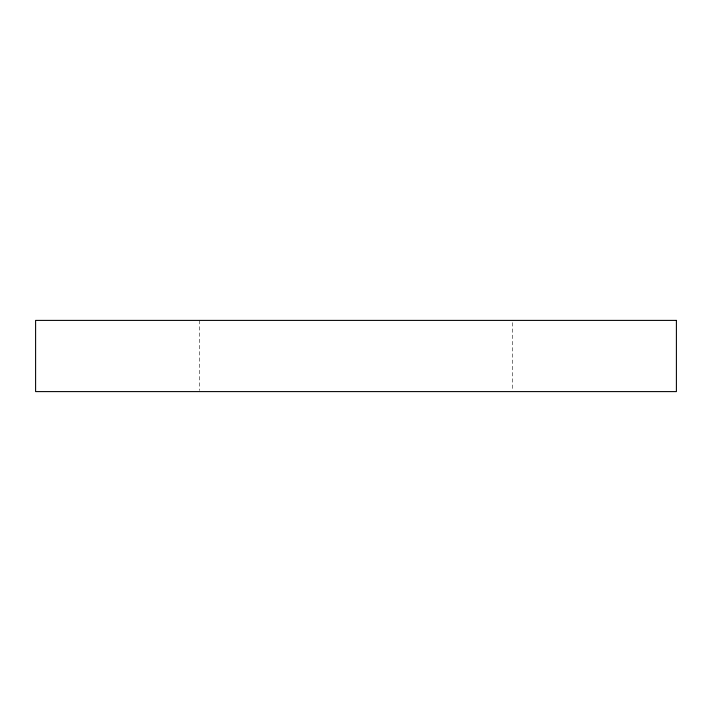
<?xml version="1.0" encoding="UTF-8"?>
<svg xmlns="http://www.w3.org/2000/svg" width="712" height="712" viewBox="0 0 712 712"><rect width="100%" height="100%" fill="white"/><g stroke="black" fill="none" stroke-linecap="round" stroke-linejoin="round"><path stroke-width="0.53" stroke-dasharray="3.56 2.67" d="M512.64 322.625L512.64 390.488M199.36 320.4L199.36 390.488"/><path stroke-width="1.07" d="M676.4 320.4L35.6 320.4L35.6 391.6L676.4 391.6L676.4 320.4"/></g></svg>
